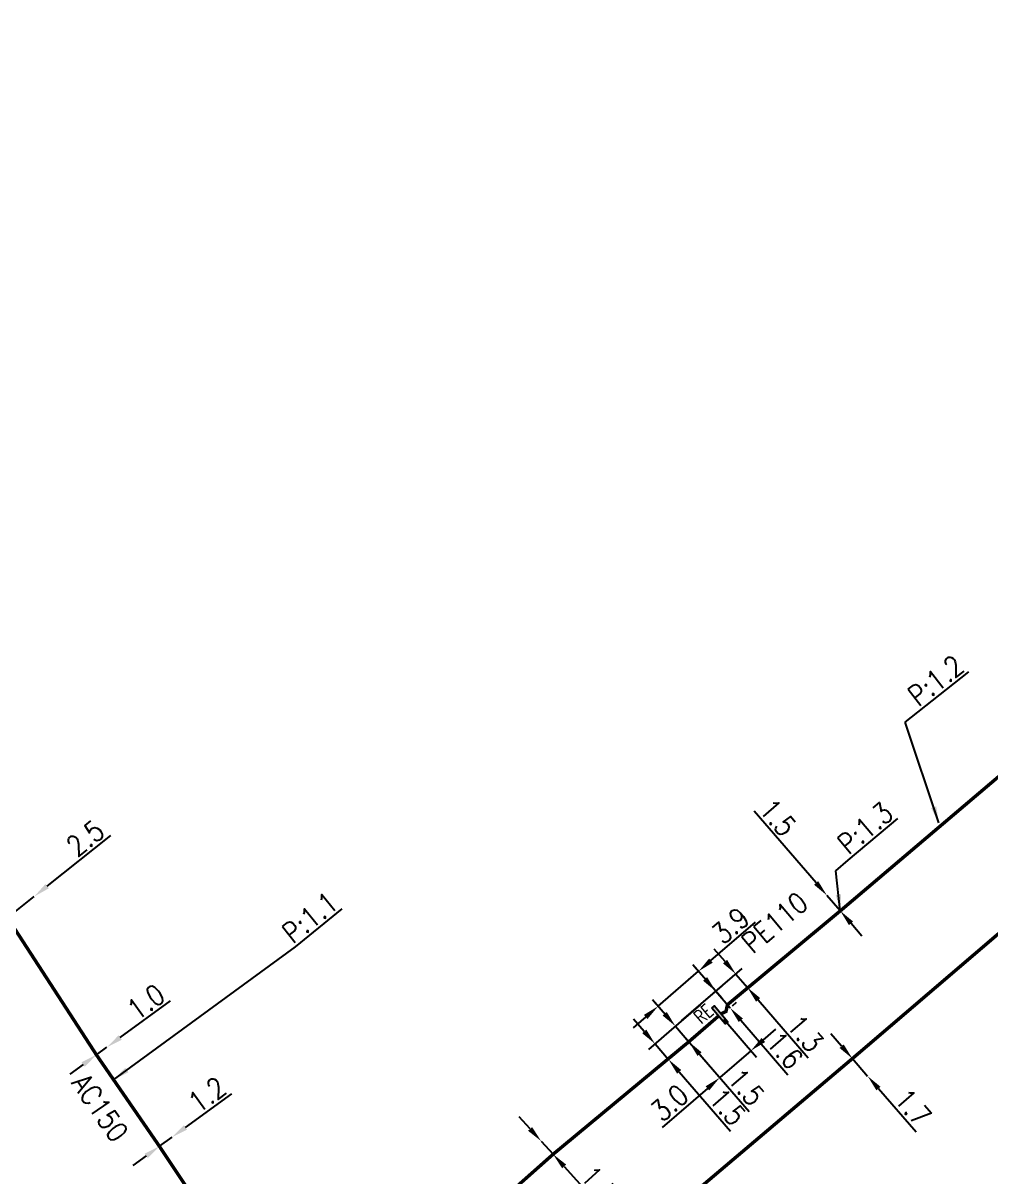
# Model space of a CAD drawing. Header units: millimetres. Extents: x 160996 to 162003, y 120996 to 122000.
# Drawn here: x 161334.7 to 161405.5, y 121670.6 to 121755 of the extents above; entities that cross this region are included whole.
import ezdxf
from ezdxf.enums import TextEntityAlignment as Align

# ---------------------------------------------------------------- set-up
doc = ezdxf.new("R2010")
doc.units = ezdxf.units.MM
doc.header["$PDMODE"] = 34
doc.linetypes.add('L_100_AP', pattern=[14, 10, -1.5, 1, -1.5])
doc.linetypes.add('L_100_PE', pattern=[14, 10, -1.5, 1, -1.5])
doc.layers.get('0').update_dxf_attribs({"linetype": 'CONTINUOUS'})
doc.layers.get('Defpoints').update_dxf_attribs({"linetype": 'CONTINUOUS'})
doc.layers.add('L_140', color=3, linetype='CONTINUOUS')
doc.layers.add('L_340', color=7, linetype='CONTINUOUS')
doc.styles.get("Standard").update_dxf_attribs({"font": 'romans.shx', "width": 0.85})
doc.dimstyles.get("Standard").update_dxf_attribs({"dimtxt": 1.5, "dimasz": 1.2, "dimexe": 0.625, "dimexo": 0.625, "dimgap": 0.25, "dimtad": 1, "dimdec": 1, "dimzin": 0, "dimdsep": 46, "dimtxsty": 'Standard', "dimcen": -0.5, "dimadec": 0, "dimazin": 0, "dimtfac": 1, "dimtdec": 1, "dimtmove": 0, "dimatfit": 3, "dimfxl": 0, "dimtolj": 1, "dimtzin": 0, "dimarcsym": 0})

# ---------------------------------------------------------------- blocks, each defined once
blk = doc.blocks.new('*D250')
at = {"layer": 'Defpoints', "color": 0, "linetype": 'Continuous', "transparency": 16777216}
for p in [(161340.078, 121679.556), (161340.847, 121680.114), (161340.847, 121680.114)]:
    blk.add_point(p, dxfattribs=at)
at = {"layer": 'L_140', "color": 0, "linetype": 'Continuous', "lineweight": -2, "transparency": 16777216}
for p, q in [((161341.818, 121680.819), (161345.502, 121683.493)), ((161340.078, 121679.556), (161340.847, 121680.114)), ((161339.107, 121678.851), (161338.136, 121678.146))]:
    blk.add_line(p, q, dxfattribs=at)
at = {"layer": 'L_140', "color": 0, "linetype": 'Continuous', "transparency": 16777216}
for points in [[(161341.701, 121680.981), (161341.936, 121680.657), (161340.847, 121680.114)], [(161338.99, 121679.013), (161339.225, 121678.689), (161340.078, 121679.556)]]:
    blk.add_solid(points, dxfattribs=at)
at = {"layer": 'L_140', "color": 0, "linetype": 'Continuous', "transparency": 16777216, "insert": (161343.705, 121683.424), "char_height": 1.5, "attachment_point": 5, "rotation": 35.97812}
blk.add_mtext('\\A1;1.0', dxfattribs=at)
blk = doc.blocks.new('*D251')
at = {"layer": 'Defpoints', "color": 0, "linetype": 'Continuous', "transparency": 16777216}
for p in [(161344.684, 121672.872), (161345.614, 121673.547), (161345.614, 121673.547)]:
    blk.add_point(p, dxfattribs=at)
at = {"layer": 'L_140', "color": 0, "linetype": 'Continuous', "lineweight": -2, "transparency": 16777216}
for p, q in [((161346.586, 121674.252), (161349.976, 121676.713)), ((161344.684, 121672.872), (161345.614, 121673.547)), ((161343.713, 121672.167), (161342.742, 121671.462))]:
    blk.add_line(p, q, dxfattribs=at)
at = {"layer": 'L_140', "color": 0, "linetype": 'Continuous', "transparency": 16777216}
for points in [[(161346.468, 121674.414), (161346.703, 121674.09), (161345.614, 121673.547)], [(161343.595, 121672.328), (161343.83, 121672.005), (161344.684, 121672.872)]]:
    blk.add_solid(points, dxfattribs=at)
at = {"layer": 'L_140', "color": 0, "linetype": 'Continuous', "transparency": 16777216, "insert": (161348.179, 121676.644), "char_height": 1.5, "attachment_point": 5, "rotation": 35.97812}
blk.add_mtext('\\A1;1.2', dxfattribs=at)
blk = doc.blocks.new('*D257')
at = {"layer": 'Defpoints', "color": 0, "linetype": 'Continuous', "transparency": 16777216}
for p in [(161335.536, 121691.131), (161335.536, 121691.131), (161333.583, 121689.571)]:
    blk.add_point(p, dxfattribs=at)
at = {"layer": 'L_140', "color": 0, "linetype": 'Continuous', "lineweight": -2, "transparency": 16777216}
for p, q in [((161336.473, 121691.88), (161341.128, 121695.598)), ((161333.583, 121689.571), (161335.536, 121691.131)), ((161332.645, 121688.822), (161331.707, 121688.073))]:
    blk.add_line(p, q, dxfattribs=at)
at = {"layer": 'L_140', "color": 0, "linetype": 'Continuous', "transparency": 16777216}
for points in [[(161336.349, 121692.036), (161336.598, 121691.724), (161335.536, 121691.131)], [(161332.52, 121688.978), (161332.77, 121688.666), (161333.583, 121689.571)]]:
    blk.add_solid(points, dxfattribs=at)
at = {"layer": 'L_140', "color": 0, "linetype": 'Continuous', "transparency": 16777216, "insert": (161339.265, 121695.39), "char_height": 1.5, "attachment_point": 5, "rotation": 38.61893}
blk.add_mtext('\\A1;2.5', dxfattribs=at)
blk = doc.blocks.new('*D1418')
at = {"layer": 'Defpoints', "color": 0, "linetype": 'Continuous', "ltscale": 0.5, "transparency": 16777216}
for p in [(161384.681, 121683.611), (161385.661, 121682.476), (161382.411, 121681.649)]:
    blk.add_point(p, dxfattribs=at)
at = {"layer": 'L_340', "color": 0, "linetype": 'Continuous', "lineweight": -2, "ltscale": 0.5, "transparency": 16777216}
for p, q in [((161381.626, 121682.557), (161380.842, 121683.465)), ((161384.208, 121683.202), (161381.938, 121681.241)), ((161385.189, 121682.067), (161382.919, 121680.106)), ((161382.411, 121681.649), (161383.392, 121680.514)), ((161384.176, 121679.606), (161387.802, 121675.41))]:
    blk.add_line(p, q, dxfattribs=at)
at = {"layer": 'L_340', "color": 0, "linetype": 'Continuous', "ltscale": 0.5, "transparency": 16777216}
for points in [[(161381.778, 121682.688), (161381.475, 121682.426), (161382.411, 121681.649)], [(161384.327, 121679.737), (161384.025, 121679.476), (161383.392, 121680.514)]]:
    blk.add_solid(points, dxfattribs=at)
at = {"layer": 'L_340', "color": 0, "linetype": 'Continuous', "ltscale": 0.5, "transparency": 16777216, "insert": (161387.582, 121677.195), "char_height": 1.5, "attachment_point": 5, "rotation": 310.83115}
blk.add_mtext('\\A1;1.5', dxfattribs=at)
blk = doc.blocks.new('*D900')
at = {"layer": 'Defpoints', "color": 0, "linetype": 'Continuous', "transparency": 16777216}
for p in [(161393.483, 121691.211), (161393.483, 121691.211), (161394.463, 121690.076)]:
    blk.add_point(p, dxfattribs=at)
at = {"layer": 'L_140', "color": 0, "linetype": 'Continuous', "lineweight": -2, "transparency": 16777216}
for p, q in [((161392.698, 121692.119), (161388.16, 121697.371)), ((161394.463, 121690.076), (161393.483, 121691.211)), ((161395.248, 121689.168), (161396.032, 121688.26))]:
    blk.add_line(p, q, dxfattribs=at)
at = {"layer": 'L_140', "color": 0, "linetype": 'Continuous', "transparency": 16777216}
for points in [[(161392.849, 121692.25), (161392.547, 121691.988), (161393.483, 121691.211)], [(161395.399, 121689.299), (161395.097, 121689.037), (161394.463, 121690.076)]]:
    blk.add_solid(points, dxfattribs=at)
at = {"layer": 'L_140', "color": 0, "linetype": 'Continuous', "transparency": 16777216, "insert": (161389.894, 121696.893), "char_height": 1.5, "attachment_point": 5, "rotation": 310.82972}
blk.add_mtext('\\A1;1.5', dxfattribs=at)
blk = doc.blocks.new('*D1821')
at = {"layer": 'Defpoints', "color": 0, "linetype": 'Continuous', "ltscale": 0.5, "transparency": 16777216}
for p in [(161385.531, 121682.627), (161382.411, 121681.649), (161385.658, 121677.892)]:
    blk.add_point(p, dxfattribs=at)
at = {"layer": 'L_340', "color": 0, "linetype": 'Continuous', "lineweight": -2, "ltscale": 0.5, "transparency": 16777216}
for p, q in [((161385.939, 121682.154), (161388.336, 121679.381)), ((161382.819, 121681.176), (161386.066, 121677.419)), ((161388.835, 121680.638), (161389.743, 121681.423)), ((161387.927, 121679.853), (161385.658, 121677.892)), ((161384.75, 121677.107), (161381.442, 121674.249))]:
    blk.add_line(p, q, dxfattribs=at)
at = {"layer": 'L_340', "color": 0, "linetype": 'Continuous', "ltscale": 0.5, "transparency": 16777216}
for points in [[(161388.705, 121680.789), (161388.966, 121680.487), (161387.927, 121679.853)], [(161384.619, 121677.259), (161384.88, 121676.956), (161385.658, 121677.892)]]:
    blk.add_solid(points, dxfattribs=at)
at = {"layer": 'L_340', "color": 0, "linetype": 'Continuous', "ltscale": 0.5, "transparency": 16777216, "insert": (161381.988, 121676.043), "char_height": 1.5, "attachment_point": 5, "rotation": 40.83115}
blk.add_mtext('\\A1;3.0', dxfattribs=at)
blk = doc.blocks.new('L_340_20')
at = {"linetype": 'Continuous'}
blk.add_hatch(color=0, dxfattribs=at).paths.add_polyline_path([(0.125, 0.75), (-0.125, 0.75), (-0.125, -0.75), (0.125, -0.75)])
at = {"color": 0, "linetype": 'Continuous'}
blk.add_lwpolyline([(-0.125, 0.75), (0.125, 0.75), (0.125, -0.75), (-0.125, -0.75)], close=True, dxfattribs=at)
at = {"color": 0, "linetype": 'Continuous', "width": 0.75}
for tag, height, flags, p in [('RE', 1, 8, (0, 1.867)), ('DEF_LEG', 1.2, 3, (0, -5)), ('DEF_COUP', 1.2, 3, (0, -7.5)), ('DEF_TYPE', 1.2, 3, (0, -10))]:
    blk.add_attdef(tag, text='', height=height, dxfattribs=dict(at, flags=flags)).set_placement(p, align=Align.MIDDLE)
blk = doc.blocks.new('*D1822')
at = {"layer": 'Defpoints', "color": 0, "linetype": 'Continuous', "transparency": 16777216}
for p in [(161385.362, 121684.199), (161386.11, 121682.731), (161382.411, 121681.649)]:
    blk.add_point(p, dxfattribs=at)
at = {"layer": 'L_140', "color": 0, "linetype": 'Continuous', "lineweight": -2, "transparency": 16777216}
for p, q in [((161384.577, 121685.107), (161383.792, 121686.015)), ((161382.884, 121682.058), (161385.835, 121684.608)), ((161385.362, 121684.199), (161386.408, 121682.989)), ((161386.583, 121683.14), (161386.881, 121683.397)), ((161387.192, 121682.081), (161390.628, 121678.105))]:
    blk.add_line(p, q, dxfattribs=at)
at = {"layer": 'L_140', "color": 0, "linetype": 'Continuous', "transparency": 16777216}
for points in [[(161384.728, 121685.238), (161384.426, 121684.976), (161385.362, 121684.199)], [(161387.344, 121682.211), (161387.041, 121681.95), (161386.408, 121682.989)]]:
    blk.add_solid(points, dxfattribs=at)
at = {"layer": 'L_140', "color": 0, "linetype": 'Continuous', "transparency": 16777216, "insert": (161390.407, 121679.889), "char_height": 1.5, "attachment_point": 5, "rotation": 310.83115}
blk.add_mtext('\\A1;1.6', dxfattribs=at)
blk = doc.blocks.new('*D1823')
at = {"layer": 'Defpoints', "color": 0, "linetype": 'Continuous', "transparency": 16777216}
for p in [(161381.148, 121683.111), (161386.212, 121683.216), (161382.411, 121681.649)]:
    blk.add_point(p, dxfattribs=at)
at = {"layer": 'L_140', "color": 0, "linetype": 'Continuous', "lineweight": -2, "transparency": 16777216}
for p, q in [((161385.007, 121686.445), (161388.268, 121689.264)), ((161381.148, 121683.111), (161384.099, 121685.661)), ((161385.803, 121683.688), (161383.69, 121686.133)), ((161382.002, 121682.122), (161380.739, 121683.584)), ((161380.24, 121682.326), (161379.332, 121681.541))]:
    blk.add_line(p, q, dxfattribs=at)
at = {"layer": 'L_140', "color": 0, "linetype": 'Continuous', "transparency": 16777216}
for points in [[(161384.876, 121686.596), (161385.138, 121686.294), (161384.099, 121685.661)], [(161380.109, 121682.477), (161380.371, 121682.175), (161381.148, 121683.111)]]:
    blk.add_solid(points, dxfattribs=at)
at = {"layer": 'L_140', "color": 0, "linetype": 'Continuous', "transparency": 16777216, "insert": (161386.438, 121689.003), "char_height": 1.5, "attachment_point": 5, "rotation": 40.83115}
blk.add_mtext('\\A1;3.9', dxfattribs=at)
blk = doc.blocks.new('*D1824')
at = {"layer": 'Defpoints', "color": 0, "linetype": 'Continuous', "transparency": 16777216}
for p in [(161386.824, 121685.463), (161386.212, 121683.216), (161382.411, 121681.649)]:
    blk.add_point(p, dxfattribs=at)
at = {"layer": 'L_140', "color": 0, "linetype": 'Continuous', "lineweight": -2, "transparency": 16777216}
for p, q in [((161386.039, 121686.37), (161385.255, 121687.278)), ((161382.884, 121682.058), (161387.297, 121685.871)), ((161386.824, 121685.463), (161387.674, 121684.479)), ((161386.685, 121683.624), (161388.147, 121684.888)), ((161388.458, 121683.571), (161392.117, 121679.337))]:
    blk.add_line(p, q, dxfattribs=at)
at = {"layer": 'L_140', "color": 0, "linetype": 'Continuous', "transparency": 16777216}
for points in [[(161386.19, 121686.501), (161385.888, 121686.24), (161386.824, 121685.463)], [(161388.61, 121683.702), (161388.307, 121683.44), (161387.674, 121684.479)]]:
    blk.add_solid(points, dxfattribs=at)
at = {"layer": 'L_140', "color": 0, "linetype": 'Continuous', "transparency": 16777216, "insert": (161391.897, 121681.121), "char_height": 1.5, "attachment_point": 5, "rotation": 310.83115}
blk.add_mtext('\\A1;1.3', dxfattribs=at)
blk = doc.blocks.new('*D1825')
at = {"layer": 'Defpoints', "color": 0, "linetype": 'Continuous', "transparency": 16777216}
for p in [(161382.411, 121681.649), (161380.918, 121680.359), (161383.392, 121680.514)]:
    blk.add_point(p, dxfattribs=at)
at = {"layer": 'L_140', "color": 0, "linetype": 'Continuous', "lineweight": -2, "transparency": 16777216}
for p, q in [((161380.133, 121681.267), (161379.348, 121682.175)), ((161381.938, 121681.241), (161380.445, 121679.95)), ((161380.918, 121680.359), (161381.898, 121679.224)), ((161382.919, 121680.106), (161381.425, 121678.815)), ((161382.683, 121678.316), (161386.442, 121673.966))]:
    blk.add_line(p, q, dxfattribs=at)
at = {"layer": 'L_140', "color": 0, "linetype": 'Continuous', "transparency": 16777216}
for points in [[(161380.284, 121681.398), (161379.982, 121681.136), (161380.918, 121680.359)], [(161382.834, 121678.447), (161382.532, 121678.185), (161381.898, 121679.224)]]:
    blk.add_solid(points, dxfattribs=at)
at = {"layer": 'L_140', "color": 0, "linetype": 'Continuous', "transparency": 16777216, "insert": (161386.221, 121675.751), "char_height": 1.5, "attachment_point": 5, "rotation": 310.83115}
blk.add_mtext('\\A1;1.5', dxfattribs=at)
blk = doc.blocks.new('*D1826')
at = {"layer": 'Defpoints', "color": 0, "linetype": 'Continuous', "transparency": 16777216}
for p in [(161372.593, 121673.251), (161372.593, 121673.251), (161373.467, 121672.289)]:
    blk.add_point(p, dxfattribs=at)
at = {"layer": 'L_140', "color": 0, "linetype": 'Continuous', "lineweight": -2, "transparency": 16777216}
for p, q in [((161371.786, 121674.139), (161370.979, 121675.027)), ((161372.593, 121673.251), (161373.467, 121672.289)), ((161374.274, 121671.401), (161377.092, 121668.3))]:
    blk.add_line(p, q, dxfattribs=at)
at = {"layer": 'L_140', "color": 0, "linetype": 'Continuous', "transparency": 16777216}
for points in [[(161371.934, 121674.273), (161371.638, 121674.004), (161372.593, 121673.251)], [(161374.422, 121671.535), (161374.126, 121671.266), (161373.467, 121672.289)]]:
    blk.add_solid(points, dxfattribs=at)
at = {"layer": 'L_140', "color": 0, "linetype": 'Continuous', "transparency": 16777216, "insert": (161376.827, 121670.079), "char_height": 1.5, "attachment_point": 5, "rotation": 312.26232}
blk.add_mtext('\\A1;1.3', dxfattribs=at)
blk = doc.blocks.new('*D1835')
at = {"layer": 'Defpoints', "color": 0, "linetype": 'Continuous', "transparency": 16777216}
for p in [(161395.35, 121679.282), (161396.465, 121677.999), (161396.465, 121677.999)]:
    blk.add_point(p, dxfattribs=at)
at = {"layer": 'L_140', "color": 0, "linetype": 'Continuous', "lineweight": -2, "transparency": 16777216}
for p, q in [((161394.563, 121680.187), (161393.775, 121681.093)), ((161395.35, 121679.282), (161396.465, 121677.999)), ((161397.253, 121677.093), (161400.002, 121673.932))]:
    blk.add_line(p, q, dxfattribs=at)
at = {"layer": 'L_140', "color": 0, "linetype": 'Continuous', "transparency": 16777216}
for points in [[(161394.713, 121680.318), (161394.412, 121680.056), (161395.35, 121679.282)], [(161397.404, 121677.224), (161397.102, 121676.962), (161396.465, 121677.999)]]:
    blk.add_solid(points, dxfattribs=at)
at = {"layer": 'L_140', "color": 0, "linetype": 'Continuous', "transparency": 16777216, "insert": (161399.776, 121675.716), "char_height": 1.5, "attachment_point": 5, "rotation": 311.00766}
blk.add_mtext('\\A1;1.7', dxfattribs=at)

msp = doc.modelspace()

# ---------------------------------------------------------------- linework, layer by layer
at = {"layer": 'L_140', "linetype": 'L_100_PE', "flags": 128}
msp.add_lwpolyline([(161539.665, 121754.84, 0.25, 0.25, 0), (161538.636, 121754.422, 0.25, 0.25, 0), (161531.07, 121751.348, 0.25, 0.25, 0), (161530.514, 121751.122, 0.25, 0.25, 0), (161529.117, 121752.966, 0.25, 0.25, 0), (161526.103, 121751.741, 0.25, 0.25, 0), (161520.063, 121749.204, 0.25, 0.25, 0), (161505.852, 121743.215, 0.25, 0.25, 0), (161493.046, 121737.677, 0.25, 0.25, 0), (161491.856, 121737.601, 0.25, 0.25, 0), (161491.211, 121736.035, 0.25, 0.25, 0), (161484.742, 121733.31, 0.25, 0.25, 0), (161483.03, 121732.597, 0.25, 0.25, 0), (161483.03, 121732.597, 0.25, 0.25, 0), (161481.296, 121731.93, 0.25, 0.25, 0), (161455.904, 121720.353, 0.25, 0.25, 0), (161451.566, 121718.242, 0.25, 0.25, 0), (161451.248, 121717.753, 0.25, 0.25, 0), (161448.144, 121716.132, 0.25, 0.25, 0), (161437.861, 121711.195, 0.25, 0.25, 0), (161424.22, 121703.416, 0.25, 0.25, 0), (161412.951, 121694.327, 0.25, 0.25, 0), (161395.35, 121679.282, 0.25, 0.25, 0), (161380.752, 121666.927, 0.25, 0.25, 0), (161366.056, 121653.369, 0.25, 0.25, 0), (161361.842, 121650.715, 0, 0, 0)], format="xyseb", dxfattribs=at)
at = {"layer": 'L_140', "linetype": 'L_100_PE', "const_width": 0.25, "flags": 128}
for points in [[(161385.757, 121682.556), (161386.11, 121682.731), (161386.212, 121683.216), (161394.463, 121690.076), (161411.245, 121704.306), (161423.663, 121713.075), (161438.144, 121720.44), (161445.13, 121723.839), (161445.13, 121723.839), (161445.592, 121723.894), (161445.97, 121723.802), (161446.12, 121723.883)], [(161356.235, 121657.684), (161357.01, 121657.716), (161359.388, 121659.806), (161373.467, 121672.289), (161383.392, 121680.514), (161385.565, 121682.396)]]:
    msp.add_lwpolyline(points, dxfattribs=at)
at = {"layer": 'L_140', "linetype": 'L_100_AP', "const_width": 0.25}
msp.add_lwpolyline([(161333.583, 121689.571), (161340.078, 121679.556), (161344.684, 121672.872), (161348.645, 121666.909), (161352.825, 121660.772), (161352.825, 121660.772), (161355.223, 121657.042), (161360.042, 121649.508), (161360.158, 121649.287), (161359.823, 121648.225), (161360.869, 121646.135), (161361.393, 121645.041)], dxfattribs=at)

# ---------------------------------------------------------------- block references
at = {"layer": 'L_340', "ltscale": 0.5}
ref = msp.add_blockref('L_340_20', (161385.661, 121682.476), dxfattribs=dict(at, rotation=39.82487858043751))
ref.add_attrib('RE', 'RE', dxfattribs={"layer": '0', "color": 0, "linetype": 'Continuous', "height": 1, "rotation": 39.98053, "width": 0.75}).set_placement((161384.458, 121682.56), align=Align.MIDDLE)

# ---------------------------------------------------------------- texts
at = {"layer": 'L_140', "linetype": 'Continuous', "width": 0.85}
for s, rotation, p in [('PE110', 39.99988, (161388.062, 121686.899)), ('AC150', 304.5663, (161338.202, 121677.487))]:
    msp.add_text(s, height=1.5, rotation=rotation, dxfattribs=at).set_placement(p)
at = {"layer": 'L_140', "linetype": 'Continuous', "char_height": 1.5}
for s, insert, attachment_point, rotation in [('\\A1;P:1.2', (161400.183, 121704.962), 7, 38.3913), ('\\A1;P:1.3', (161395.077, 121694.132), 7, 40.10457), ('P:1.1', (161357.887, 121690.411), 9, 39.02468)]:
    msp.add_mtext(s, dxfattribs=dict(at, insert=insert, attachment_point=attachment_point, rotation=rotation))

# ---------------------------------------------------------------- dimensions: what is measured, and where the dimension line sits
at = {"layer": 'L_140', "linetype": 'Continuous'}
for base, p1, p2, angle, picture, middle in [((161393.483, 121691.211), (161394.463, 121690.076), (161393.483, 121691.211), 310.82972, '*D900', (161389.137, 121696.24)), ((161335.536, 121691.131), (161333.583, 121689.571), (161335.536, 121691.131), 218.61893, '*D257', (161339.889, 121694.609)), ((161340.847, 121680.114), (161340.078, 121679.556), (161340.847, 121680.114), 215.97812, '*D250', (161344.292, 121682.615)), ((161345.614444214, 121673.547182027), (161344.683816626, 121672.871584297), (161345.614444214, 121673.547182027), 215.978121659, '*D251', (161348.766150377, 121675.835192352))]:
    dim = msp.add_linear_dim(base=base, p1=p1, p2=p2, angle=angle, dimstyle='Standard', dxfattribs=at)
    dim.commit()
    dim.dimension.update_dxf_attribs({"geometry": picture, "text_midpoint": middle, "dimtype": 160})
for base, p1, p2, angle, picture, middle in [((161381.148, 121683.111), (161386.212, 121683.216), (161382.411, 121681.649), 40.83115, '*D1823', (161387.092, 121688.247)), ((161386.824, 121685.463), (161386.212, 121683.216), (161382.411, 121681.649), 310.83115, '*D1824', (161391.14, 121680.468)), ((161385.362, 121684.199), (161386.11, 121682.731), (161382.411, 121681.649), 310.83115, '*D1822', (161389.651, 121679.236)), ((161380.918, 121680.359), (161383.392, 121680.514), (161382.411, 121681.649), 310.83115, '*D1825', (161385.465, 121675.097)), ((161396.465, 121677.999), (161395.35, 121679.282), (161396.465, 121677.999), 131.00766, '*D1835', (161399.021, 121675.06)), ((161372.593, 121673.251), (161373.467, 121672.289), (161372.593, 121673.251), 312.26232, '*D1826', (161376.086, 121669.406))]:
    dim = msp.add_linear_dim(base=base, p1=p1, p2=p2, angle=angle, dimstyle='Standard', override={"dimatfit": 0}, dxfattribs=at)
    dim.commit()
    dim.dimension.update_dxf_attribs({"geometry": picture, "text_midpoint": middle, "dimtype": 160})
at = {"layer": 'L_340', "linetype": 'Continuous', "ltscale": 0.5}
dim = msp.add_linear_dim(base=(161382.411, 121681.649), p1=(161385.661, 121682.476), p2=(161384.681, 121683.611), angle=310.83115, dimstyle='Standard', dxfattribs=at)
dim.commit()
dim.dimension.update_dxf_attribs({"geometry": '*D1418', "text_midpoint": (161386.825, 121676.541), "dimtype": 160})
dim = msp.add_linear_dim(base=(161385.658, 121677.892), p1=(161385.531, 121682.627), p2=(161382.411, 121681.649), angle=40.83115, dimstyle='Standard', override={"dimatfit": 0}, dxfattribs=at)
dim.commit()
dim.dimension.update_dxf_attribs({"geometry": '*D1821', "text_midpoint": (161382.642, 121675.286), "dimtype": 160})

# ---------------------------------------------------------------- leaders
at = {"layer": 'L_140', "linetype": 'Continuous', "annotation_type": 0, "has_hookline": 1, "hookline_direction": 0}
for points, text_width, horizontal_direction in [([(161401.674, 121696.514), (161399.202, 121703.866), (161400.142, 121704.611)], 4.493, (0.783788, 0.621029, 0)), ([(161394.463, 121690.076), (161394.129, 121693.006), (161395.047, 121693.779)], 4.493, (0.76487, 0.644185, 0)), ([(161341.334, 121677.734), (161354.643, 121687.46)], 4.129, (0.776875, 0.629655, 0))]:
    msp.add_leader(points, dimstyle='Standard', dxfattribs=dict(at, text_width=text_width, horizontal_direction=horizontal_direction))

doc.saveas('drawing.dxf')
